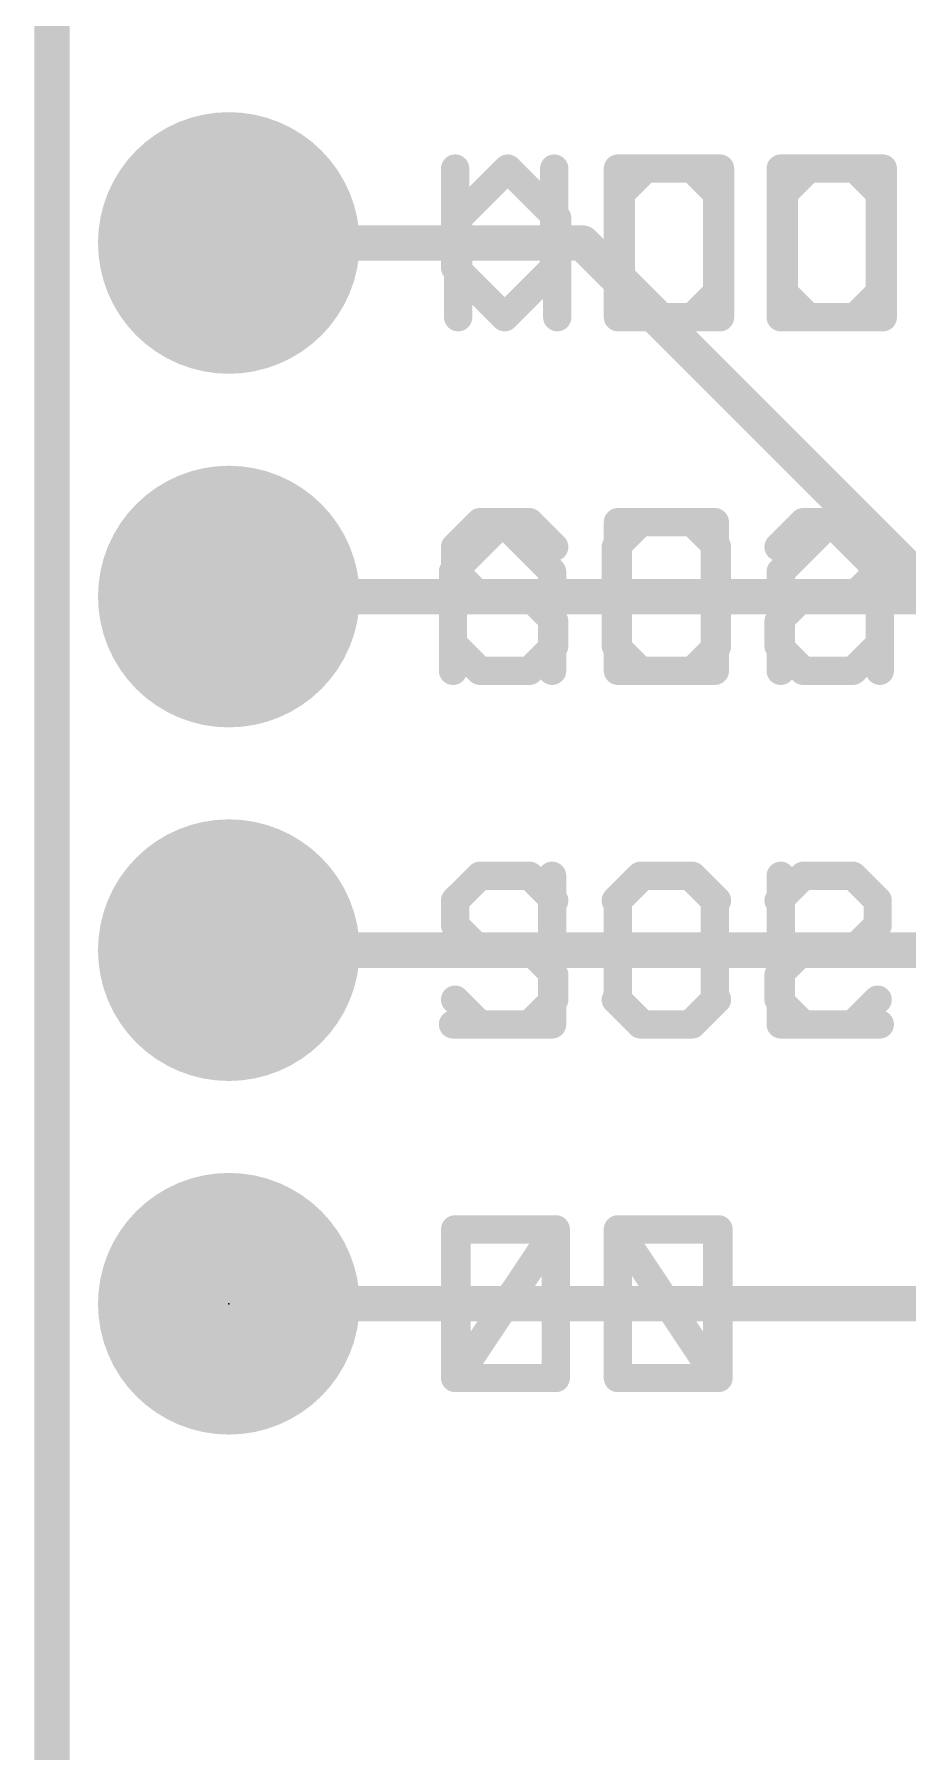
# Model space of a CAD drawing. Extents: x -37 to 70, y -9 to 26.
# Drawn here: x -0.13 to 6.15, y 4.4 to 16.74 of the extents above; entities that cross this region are included whole.
import ezdxf

# ---------------------------------------------------------------- set-up
doc = ezdxf.new("R2010")
doc.units = 0
for name, color, linetype in [('1', 12, 'CONTINUOUS'), ('16', 132, 'CONTINUOUS'), ('17', 110, 'CONTINUOUS'), ('20', 53, 'CONTINUOUS'), ('21', 41, 'CONTINUOUS'), ('22', 40, 'CONTINUOUS'), ('23', 53, 'CONTINUOUS'), ('51', 53, 'CONTINUOUS')]:
    doc.layers.add(name, color=color, linetype=linetype)

# ---------------------------------------------------------------- blocks, each defined once
blk = doc.blocks.new('RECT')
blk.add_solid([(-0.5, -0.5), (0.5, -0.5), (-0.5, 0.5), (0.5, 0.5)])
blk = doc.blocks.new('ROUNDP')
at = {"const_width": 0.5}
blk.add_lwpolyline([(0, -0.25, 1), (0, 0.25, 1), (0, -0.25)], format="xyb", dxfattribs=at)

msp = doc.modelspace()

# ---------------------------------------------------------------- linework, layer by layer
at = {"layer": '1', "const_width": 0.254}
for points in [[(0, 0), (0, 25.4)], [(3.81, 15.24), (1.27, 15.24)], [(6.35, 12.7), (3.81, 15.24)], [(9.31, 10.16), (1.27, 10.16)]]:
    msp.add_lwpolyline(points, dxfattribs=at)
at = {"layer": '1', "const_width": 0.127}
for points in [[(1.27, 15.3035, 1), (1.27, 15.1765)], [(3.8549, 15.2849, 1), (3.7651, 15.1951)], [(3.81, 15.1765, 1), (3.81, 15.3035)], [(1.27, 10.2235, 1), (1.27, 10.0965)]]:
    msp.add_lwpolyline(points, format="xyb", dxfattribs=at)
at = {"layer": '16', "const_width": 0.254}
for points in [[(0, 0), (0, 25.4)], [(1.27, 12.7), (8.001, 12.7)], [(1.27, 7.62), (12.7, 7.62)]]:
    msp.add_lwpolyline(points, dxfattribs=at)
at = {"layer": '16', "const_width": 0.127}
for points in [[(1.27, 12.7635, 1), (1.27, 12.6365)], [(1.27, 7.6835, 1), (1.27, 7.5565)]]:
    msp.add_lwpolyline(points, format="xyb", dxfattribs=at)
at = {"layer": '20', "const_width": 0.2032}
msp.add_lwpolyline([(0, 0), (0, 25.4)], dxfattribs=at)
at = {"layer": '21', "const_width": 0.2032}
for points in [[(2.8956, 15.7743), (2.8956, 15.0625)], [(3.6074, 15.0625), (3.6074, 15.7743)], [(4.065, 15.7743), (4.065, 14.7066)], [(4.5989, 15.7743), (4.065, 15.7743)], [(4.7768, 15.5964), (4.5989, 15.7743)], [(5.2344, 15.7743), (5.2344, 14.7066)], [(5.7683, 15.7743), (5.2344, 15.7743)], [(5.9462, 15.5964), (5.7683, 15.7743)], [(4.7768, 14.8846), (4.7768, 15.5964)], [(5.9462, 14.8846), (5.9462, 15.5964)], [(2.8956, 15.0625), (3.2515, 14.7066)], [(3.2515, 14.7066), (3.6074, 15.0625)], [(4.5989, 14.7066), (4.7768, 14.8846)], [(5.7683, 14.7066), (5.9462, 14.8846)], [(4.065, 14.7066), (4.5989, 14.7066)], [(5.2344, 14.7066), (5.7683, 14.7066)], [(3.0736, 13.2343), (2.8956, 13.0564)], [(3.4295, 13.2343), (3.0736, 13.2343)], [(3.6074, 13.0564), (3.4295, 13.2343)], [(4.065, 13.2343), (4.065, 12.1666)], [(4.5989, 13.2343), (4.065, 13.2343)], [(4.7768, 13.0564), (4.5989, 13.2343)], [(5.2344, 12.8784), (5.5903, 13.2343)], [(5.5903, 13.2343), (5.9462, 12.8784)], [(2.8956, 13.0564), (2.8956, 12.8784)], [(4.7768, 12.3445), (4.7768, 13.0564)], [(2.8956, 12.8784), (3.0736, 12.7005)], [(5.2344, 12.1666), (5.2344, 12.8784)], [(5.9462, 12.8784), (5.9462, 12.1666)], [(3.0736, 12.7005), (3.4295, 12.7005)], [(3.4295, 12.7005), (3.6074, 12.5225)], [(5.2344, 12.7005), (5.9462, 12.7005)], [(3.6074, 12.5225), (3.6074, 12.3445)], [(3.0736, 12.1666), (2.8956, 12.3445)], [(3.6074, 12.3445), (3.4295, 12.1666)], [(4.5989, 12.1666), (4.7768, 12.3445)], [(3.4295, 12.1666), (3.0736, 12.1666)], [(4.065, 12.1666), (4.5989, 12.1666)], [(3.0736, 10.6943), (2.8956, 10.5164)], [(3.4295, 10.6943), (3.0736, 10.6943)], [(3.6074, 10.5164), (3.4295, 10.6943)], [(4.2429, 10.6943), (4.065, 10.5164)], [(4.5989, 10.6943), (4.2429, 10.6943)], [(4.7768, 10.5164), (4.5989, 10.6943)], [(5.2344, 10.6943), (5.2344, 9.6266)], [(2.8956, 10.5164), (2.8956, 10.3384)], [(4.065, 10.5164), (4.065, 9.8046)], [(2.8956, 10.3384), (3.0736, 10.1605)], [(3.0736, 10.1605), (3.4295, 10.1605)], [(3.4295, 10.1605), (3.6074, 9.9825)], [(3.6074, 9.9825), (3.6074, 9.8046)], [(3.0736, 9.6266), (2.8956, 9.8046)], [(3.6074, 9.8046), (3.4295, 9.6266)], [(4.065, 9.8046), (4.2429, 9.6266)], [(4.5989, 9.6266), (4.7768, 9.8046)], [(3.4295, 9.6266), (3.0736, 9.6266)], [(4.2429, 9.6266), (4.5989, 9.6266)], [(5.2344, 9.6266), (5.9462, 9.6266)], [(3.6074, 8.1543), (2.8956, 8.1543)], [(2.8956, 8.1543), (2.8956, 7.0866)], [(4.065, 7.0866), (4.065, 8.1543)], [(4.065, 8.1543), (4.7768, 7.0866)], [(4.7768, 7.0866), (4.7768, 8.1543)], [(2.8956, 7.6205), (3.2515, 7.6205)], [(2.8956, 7.0866), (3.6074, 7.0866)]]:
    msp.add_lwpolyline(points, dxfattribs=at)
at = {"layer": '21', "const_width": 0.1016}
for points in [[(2.9464, 15.7743, 1), (2.8448, 15.7743)], [(3.6582, 15.7743, 1), (3.5566, 15.7743)], [(4.1158, 15.7743, 1), (4.0142, 15.7743)], [(4.065, 15.8251, 1), (4.065, 15.7235)], [(4.6348, 15.8102, 1), (4.5629, 15.7384)], [(4.5989, 15.7235, 1), (4.5989, 15.8251)], [(5.2852, 15.7743, 1), (5.1836, 15.7743)], [(5.2344, 15.8251, 1), (5.2344, 15.7235)], [(5.8042, 15.8102, 1), (5.7323, 15.7384)], [(5.7683, 15.7235, 1), (5.7683, 15.8251)], [(4.8276, 15.5964, 1), (4.726, 15.5964)], [(4.7409, 15.5604, 1), (4.8127, 15.6323)], [(5.997, 15.5964, 1), (5.8954, 15.5964)], [(5.9103, 15.5604, 1), (5.9821, 15.6323)], [(2.9315, 15.0984, 1), (2.8597, 15.0266)], [(2.8448, 15.0625, 1), (2.9464, 15.0625)], [(3.5566, 15.0625, 1), (3.6582, 15.0625)], [(3.6433, 15.0266, 1), (3.5715, 15.0984)], [(4.726, 14.8846, 1), (4.8276, 14.8846)], [(4.8127, 14.8486, 1), (4.7409, 14.9205)], [(5.8954, 14.8846, 1), (5.997, 14.8846)], [(5.9821, 14.8486, 1), (5.9103, 14.9205)], [(4.065, 14.7574, 1), (4.065, 14.6558)], [(4.5989, 14.6558, 1), (4.5989, 14.7574)], [(5.2344, 14.7574, 1), (5.2344, 14.6558)], [(5.7683, 14.6558, 1), (5.7683, 14.7574)], [(3.2156, 14.7425, 1), (3.2874, 14.6707)], [(3.2156, 14.6707, 1), (3.2874, 14.7425)], [(4.0142, 14.7066, 1), (4.1158, 14.7066)], [(4.5629, 14.7425, 1), (4.6348, 14.6707)], [(5.1836, 14.7066, 1), (5.2852, 14.7066)], [(5.7323, 14.7425, 1), (5.8042, 14.6707)], [(3.0736, 13.2851, 1), (3.0736, 13.1835)], [(3.1095, 13.1984, 1), (3.0376, 13.2702)], [(3.4654, 13.2702, 1), (3.3935, 13.1984)], [(3.4295, 13.1835, 1), (3.4295, 13.2851)], [(4.1158, 13.2343, 1), (4.0142, 13.2343)], [(4.065, 13.2851, 1), (4.065, 13.1835)], [(4.6348, 13.2702, 1), (4.5629, 13.1984)], [(4.5989, 13.1835, 1), (4.5989, 13.2851)], [(5.6262, 13.2702, 1), (5.5544, 13.1984)], [(5.6262, 13.1984, 1), (5.5544, 13.2702)], [(2.9464, 13.0564, 1), (2.8448, 13.0564)], [(2.8597, 13.0923, 1), (2.9315, 13.0204)], [(3.5715, 13.0204, 1), (3.6433, 13.0923)], [(4.8276, 13.0564, 1), (4.726, 13.0564)], [(4.7409, 13.0204, 1), (4.8127, 13.0923)], [(2.9315, 12.9143, 1), (2.8597, 12.8425)], [(5.2852, 12.8784, 1), (5.1836, 12.8784)], [(5.1985, 12.9143, 1), (5.2703, 12.8425)], [(5.997, 12.8784, 1), (5.8954, 12.8784)], [(5.9103, 12.8425, 1), (5.9821, 12.9143)], [(2.8448, 12.8784, 1), (2.9464, 12.8784)], [(3.0736, 12.7513, 1), (3.0736, 12.6497)], [(3.0376, 12.6645, 1), (3.1095, 12.7364)], [(3.4654, 12.7364, 1), (3.3935, 12.6645)], [(3.4295, 12.6497, 1), (3.4295, 12.7513)], [(5.2344, 12.7513, 1), (5.2344, 12.6497)], [(5.9462, 12.6497, 1), (5.9462, 12.7513)], [(3.6582, 12.5225, 1), (3.5566, 12.5225)], [(3.5715, 12.4866, 1), (3.6433, 12.5584)], [(2.9315, 12.3805, 1), (2.8597, 12.3086)], [(3.5566, 12.3445, 1), (3.6582, 12.3445)], [(3.6433, 12.3086, 1), (3.5715, 12.3805)], [(4.726, 12.3445, 1), (4.8276, 12.3445)], [(4.8127, 12.3086, 1), (4.7409, 12.3805)], [(3.0736, 12.2174, 1), (3.0736, 12.1158)], [(3.0376, 12.1307, 1), (3.1095, 12.2025)], [(3.3935, 12.2025, 1), (3.4654, 12.1307)], [(3.4295, 12.1158, 1), (3.4295, 12.2174)], [(4.065, 12.2174, 1), (4.065, 12.1158)], [(4.0142, 12.1666, 1), (4.1158, 12.1666)], [(4.5629, 12.2025, 1), (4.6348, 12.1307)], [(4.5989, 12.1158, 1), (4.5989, 12.2174)], [(5.1836, 12.1666, 1), (5.2852, 12.1666)], [(5.8954, 12.1666, 1), (5.997, 12.1666)], [(3.0736, 10.7451, 1), (3.0736, 10.6435)], [(3.1095, 10.6584, 1), (3.0376, 10.7302)], [(3.4654, 10.7302, 1), (3.3935, 10.6584)], [(3.4295, 10.6435, 1), (3.4295, 10.7451)], [(4.2429, 10.7451, 1), (4.2429, 10.6435)], [(4.2789, 10.6584, 1), (4.207, 10.7302)], [(4.6348, 10.7302, 1), (4.5629, 10.6584)], [(4.5989, 10.6435, 1), (4.5989, 10.7451)], [(5.2852, 10.6943, 1), (5.1836, 10.6943)], [(2.9464, 10.5164, 1), (2.8448, 10.5164)], [(4.1158, 10.5164, 1), (4.0142, 10.5164)], [(2.8597, 10.5523, 1), (2.9315, 10.4804)], [(3.5715, 10.4804, 1), (3.6433, 10.5523)], [(4.0291, 10.5523, 1), (4.1009, 10.4804)], [(4.7409, 10.4804, 1), (4.8127, 10.5523)], [(2.9315, 10.3743, 1), (2.8597, 10.3025)], [(2.8448, 10.3384, 1), (2.9464, 10.3384)], [(3.0736, 10.2113, 1), (3.0736, 10.1097)], [(3.0376, 10.1245, 1), (3.1095, 10.1964)], [(3.4654, 10.1964, 1), (3.3935, 10.1245)], [(3.4295, 10.1097, 1), (3.4295, 10.2113)], [(3.6582, 9.9825, 1), (3.5566, 9.9825)], [(3.5715, 9.9466, 1), (3.6433, 10.0184)], [(2.9315, 9.8405, 1), (2.8597, 9.7686)], [(3.6433, 9.7686, 1), (3.5715, 9.8405)], [(4.1009, 9.8405, 1), (4.0291, 9.7686)], [(4.8127, 9.7686, 1), (4.7409, 9.8405)], [(3.5566, 9.8046, 1), (3.6582, 9.8046)], [(4.0142, 9.8046, 1), (4.1158, 9.8046)], [(3.0736, 9.6774, 1), (3.0736, 9.5758)], [(3.0376, 9.5907, 1), (3.1095, 9.6625)], [(3.3935, 9.6625, 1), (3.4654, 9.5907)], [(3.4295, 9.5758, 1), (3.4295, 9.6774)], [(4.2429, 9.6774, 1), (4.2429, 9.5758)], [(4.207, 9.5907, 1), (4.2789, 9.6625)], [(4.5629, 9.6625, 1), (4.6348, 9.5907)], [(4.5989, 9.5758, 1), (4.5989, 9.6774)], [(5.2344, 9.6774, 1), (5.2344, 9.5758)], [(5.1836, 9.6266, 1), (5.2852, 9.6266)], [(5.9462, 9.5758, 1), (5.9462, 9.6774)], [(2.8956, 8.2051, 1), (2.8956, 8.1035)], [(2.9464, 8.1543, 1), (2.8448, 8.1543)], [(3.6074, 8.1035, 1), (3.6074, 8.2051)], [(4.1158, 8.1543, 1), (4.0142, 8.1543)], [(4.1073, 8.1825, 1), (4.0227, 8.1261)], [(4.8276, 8.1543, 1), (4.726, 8.1543)], [(2.8956, 7.6713, 1), (2.8956, 7.5697)], [(3.2515, 7.5697, 1), (3.2515, 7.6713)], [(2.8956, 7.1374, 1), (2.8956, 7.0358)], [(3.6074, 7.0358, 1), (3.6074, 7.1374)], [(4.7345, 7.0584, 1), (4.8191, 7.1148)], [(2.8448, 7.0866, 1), (2.9464, 7.0866)], [(4.0142, 7.0866, 1), (4.1158, 7.0866)], [(4.726, 7.0866, 1), (4.8276, 7.0866)]]:
    msp.add_lwpolyline(points, format="xyb", dxfattribs=at)
at = {"layer": '22', "const_width": 0.2032}
for points in [[(3.2733, 15.7743), (2.9174, 15.4184)], [(3.6292, 15.4184), (3.2733, 15.7743)], [(4.0868, 15.5964), (4.2648, 15.7743)], [(4.2648, 15.7743), (4.7986, 15.7743)], [(4.7986, 15.7743), (4.7986, 14.7066)], [(5.2562, 15.5964), (5.4341, 15.7743)], [(5.4341, 15.7743), (5.968, 15.7743)], [(5.968, 15.7743), (5.968, 14.7066)], [(4.0868, 14.8846), (4.0868, 15.5964)], [(5.2562, 14.8846), (5.2562, 15.5964)], [(2.9174, 15.4184), (2.9174, 14.7066)], [(3.6292, 14.7066), (3.6292, 15.4184)], [(3.6292, 15.2405), (2.9174, 15.2405)], [(4.2648, 14.7066), (4.0868, 14.8846)], [(5.4341, 14.7066), (5.2562, 14.8846)], [(4.7986, 14.7066), (4.2648, 14.7066)], [(5.968, 14.7066), (5.4341, 14.7066)], [(3.2362, 13.2343), (2.8803, 12.8784)], [(3.5921, 12.8784), (3.2362, 13.2343)], [(4.0497, 13.0564), (4.2276, 13.2343)], [(4.2276, 13.2343), (4.7615, 13.2343)], [(4.7615, 13.2343), (4.7615, 12.1666)], [(5.2191, 13.0564), (5.397, 13.2343)], [(5.397, 13.2343), (5.753, 13.2343)], [(5.753, 13.2343), (5.9309, 13.0564)], [(4.0497, 12.3445), (4.0497, 13.0564)], [(5.9309, 13.0564), (5.9309, 12.8784)], [(2.8803, 12.8784), (2.8803, 12.1666)], [(3.5921, 12.1666), (3.5921, 12.8784)], [(5.9309, 12.8784), (5.753, 12.7005)], [(3.5921, 12.7005), (2.8803, 12.7005)], [(5.397, 12.7005), (5.2191, 12.5225)], [(5.753, 12.7005), (5.397, 12.7005)], [(5.2191, 12.5225), (5.2191, 12.3445)], [(4.2276, 12.1666), (4.0497, 12.3445)], [(5.2191, 12.3445), (5.397, 12.1666)], [(5.753, 12.1666), (5.9309, 12.3445)], [(4.7615, 12.1666), (4.2276, 12.1666)], [(5.397, 12.1666), (5.753, 12.1666)], [(3.5921, 10.6943), (3.5921, 9.6266)], [(4.0497, 10.5164), (4.2276, 10.6943)], [(4.2276, 10.6943), (4.5836, 10.6943)], [(4.5836, 10.6943), (4.7615, 10.5164)], [(5.2191, 10.5164), (5.397, 10.6943)], [(5.397, 10.6943), (5.753, 10.6943)], [(5.753, 10.6943), (5.9309, 10.5164)], [(4.7615, 10.5164), (4.7615, 9.8046)], [(5.9309, 10.5164), (5.9309, 10.3384)], [(5.9309, 10.3384), (5.753, 10.1605)], [(5.397, 10.1605), (5.2191, 9.9825)], [(5.753, 10.1605), (5.397, 10.1605)], [(5.2191, 9.9825), (5.2191, 9.8046)], [(4.2276, 9.6266), (4.0497, 9.8046)], [(4.7615, 9.8046), (4.5836, 9.6266)], [(5.2191, 9.8046), (5.397, 9.6266)], [(5.753, 9.6266), (5.9309, 9.8046)], [(3.5921, 9.6266), (2.8803, 9.6266)], [(4.5836, 9.6266), (4.2276, 9.6266)], [(5.397, 9.6266), (5.753, 9.6266)], [(3.6185, 8.1543), (2.9067, 7.0866)], [(2.9067, 7.0866), (2.9067, 8.1543)], [(3.6185, 7.0866), (3.6185, 8.1543)], [(4.0761, 8.1543), (4.7879, 8.1543)], [(4.7879, 8.1543), (4.7879, 7.0866)], [(4.7879, 7.6205), (4.432, 7.6205)], [(4.7879, 7.0866), (4.0761, 7.0866)]]:
    msp.add_lwpolyline(points, dxfattribs=at)
at = {"layer": '22', "const_width": 0.1016}
for points in [[(3.3092, 15.8102, 1), (3.2374, 15.7384)], [(3.3092, 15.7384, 1), (3.2374, 15.8102)], [(4.2648, 15.8251, 1), (4.2648, 15.7235)], [(4.3007, 15.7384, 1), (4.2288, 15.8102)], [(4.8494, 15.7743, 1), (4.7478, 15.7743)], [(4.7986, 15.7235, 1), (4.7986, 15.8251)], [(5.4341, 15.8251, 1), (5.4341, 15.7235)], [(5.4701, 15.7384, 1), (5.3982, 15.8102)], [(6.0188, 15.7743, 1), (5.9172, 15.7743)], [(5.968, 15.7235, 1), (5.968, 15.8251)], [(4.1376, 15.5964, 1), (4.036, 15.5964)], [(4.0509, 15.6323, 1), (4.1227, 15.5604)], [(5.307, 15.5964, 1), (5.2054, 15.5964)], [(5.2203, 15.6323, 1), (5.2921, 15.5604)], [(2.9682, 15.4184, 1), (2.8666, 15.4184)], [(2.8815, 15.4543, 1), (2.9533, 15.3825)], [(3.68, 15.4184, 1), (3.5784, 15.4184)], [(3.5933, 15.3825, 1), (3.6651, 15.4543)], [(2.9174, 15.2913, 1), (2.9174, 15.1897)], [(3.6292, 15.1897, 1), (3.6292, 15.2913)], [(4.1227, 14.9205, 1), (4.0509, 14.8486)], [(4.036, 14.8846, 1), (4.1376, 14.8846)], [(5.2921, 14.9205, 1), (5.2203, 14.8486)], [(5.2054, 14.8846, 1), (5.307, 14.8846)], [(4.2648, 14.7574, 1), (4.2648, 14.6558)], [(4.7986, 14.6558, 1), (4.7986, 14.7574)], [(5.4341, 14.7574, 1), (5.4341, 14.6558)], [(5.968, 14.6558, 1), (5.968, 14.7574)], [(2.8666, 14.7066, 1), (2.9682, 14.7066)], [(3.5784, 14.7066, 1), (3.68, 14.7066)], [(4.2288, 14.6707, 1), (4.3007, 14.7425)], [(4.7478, 14.7066, 1), (4.8494, 14.7066)], [(5.3982, 14.6707, 1), (5.4701, 14.7425)], [(5.9172, 14.7066, 1), (6.0188, 14.7066)], [(3.2721, 13.2702, 1), (3.2003, 13.1984)], [(3.2721, 13.1984, 1), (3.2003, 13.2702)], [(4.2276, 13.2851, 1), (4.2276, 13.1835)], [(4.2636, 13.1984, 1), (4.1917, 13.2702)], [(4.8123, 13.2343, 1), (4.7107, 13.2343)], [(4.7615, 13.1835, 1), (4.7615, 13.2851)], [(5.397, 13.2851, 1), (5.397, 13.1835)], [(5.433, 13.1984, 1), (5.3611, 13.2702)], [(5.7889, 13.2702, 1), (5.717, 13.1984)], [(5.753, 13.1835, 1), (5.753, 13.2851)], [(4.1005, 13.0564, 1), (3.9989, 13.0564)], [(4.0138, 13.0923, 1), (4.0856, 13.0204)], [(5.1832, 13.0923, 1), (5.255, 13.0204)], [(5.9817, 13.0564, 1), (5.8801, 13.0564)], [(5.895, 13.0204, 1), (5.9668, 13.0923)], [(2.9311, 12.8784, 1), (2.8295, 12.8784)], [(2.8444, 12.9143, 1), (2.9162, 12.8425)], [(3.6429, 12.8784, 1), (3.5413, 12.8784)], [(3.5562, 12.8425, 1), (3.628, 12.9143)], [(5.9668, 12.8425, 1), (5.895, 12.9143)], [(5.8801, 12.8784, 1), (5.9817, 12.8784)], [(2.8803, 12.7513, 1), (2.8803, 12.6497)], [(3.5921, 12.6497, 1), (3.5921, 12.7513)], [(5.397, 12.7513, 1), (5.397, 12.6497)], [(5.433, 12.6645, 1), (5.3611, 12.7364)], [(5.717, 12.7364, 1), (5.7889, 12.6645)], [(5.753, 12.6497, 1), (5.753, 12.7513)], [(5.2699, 12.5225, 1), (5.1683, 12.5225)], [(5.1832, 12.5584, 1), (5.255, 12.4866)], [(4.0856, 12.3805, 1), (4.0138, 12.3086)], [(3.9989, 12.3445, 1), (4.1005, 12.3445)], [(5.255, 12.3805, 1), (5.1832, 12.3086)], [(5.1683, 12.3445, 1), (5.2699, 12.3445)], [(5.9668, 12.3086, 1), (5.895, 12.3805)], [(2.8295, 12.1666, 1), (2.9311, 12.1666)], [(3.5413, 12.1666, 1), (3.6429, 12.1666)], [(4.2276, 12.2174, 1), (4.2276, 12.1158)], [(4.1917, 12.1307, 1), (4.2636, 12.2025)], [(4.7107, 12.1666, 1), (4.8123, 12.1666)], [(4.7615, 12.1158, 1), (4.7615, 12.2174)], [(5.397, 12.2174, 1), (5.397, 12.1158)], [(5.3611, 12.1307, 1), (5.433, 12.2025)], [(5.717, 12.2025, 1), (5.7889, 12.1307)], [(5.753, 12.1158, 1), (5.753, 12.2174)], [(3.6429, 10.6943, 1), (3.5413, 10.6943)], [(4.2276, 10.7451, 1), (4.2276, 10.6435)], [(4.2636, 10.6584, 1), (4.1917, 10.7302)], [(4.6195, 10.7302, 1), (4.5476, 10.6584)], [(4.5836, 10.6435, 1), (4.5836, 10.7451)], [(5.397, 10.7451, 1), (5.397, 10.6435)], [(5.433, 10.6584, 1), (5.3611, 10.7302)], [(5.7889, 10.7302, 1), (5.717, 10.6584)], [(5.753, 10.6435, 1), (5.753, 10.7451)], [(4.8123, 10.5164, 1), (4.7107, 10.5164)], [(5.9817, 10.5164, 1), (5.8801, 10.5164)], [(4.0138, 10.5523, 1), (4.0856, 10.4804)], [(4.7256, 10.4804, 1), (4.7974, 10.5523)], [(5.1832, 10.5523, 1), (5.255, 10.4804)], [(5.895, 10.4804, 1), (5.9668, 10.5523)], [(5.8801, 10.3384, 1), (5.9817, 10.3384)], [(5.9668, 10.3025, 1), (5.895, 10.3743)], [(5.397, 10.2113, 1), (5.397, 10.1097)], [(5.433, 10.1245, 1), (5.3611, 10.1964)], [(5.717, 10.1964, 1), (5.7889, 10.1245)], [(5.753, 10.1097, 1), (5.753, 10.2113)], [(5.2699, 9.9825, 1), (5.1683, 9.9825)], [(5.1832, 10.0184, 1), (5.255, 9.9466)], [(4.0856, 9.8405, 1), (4.0138, 9.7686)], [(4.7974, 9.7686, 1), (4.7256, 9.8405)], [(5.255, 9.8405, 1), (5.1832, 9.7686)], [(5.9668, 9.7686, 1), (5.895, 9.8405)], [(4.7107, 9.8046, 1), (4.8123, 9.8046)], [(5.1683, 9.8046, 1), (5.2699, 9.8046)], [(2.8803, 9.6774, 1), (2.8803, 9.5758)], [(3.5413, 9.6266, 1), (3.6429, 9.6266)], [(3.5921, 9.5758, 1), (3.5921, 9.6774)], [(4.2276, 9.6774, 1), (4.2276, 9.5758)], [(4.1917, 9.5907, 1), (4.2636, 9.6625)], [(4.5476, 9.6625, 1), (4.6195, 9.5907)], [(4.5836, 9.5758, 1), (4.5836, 9.6774)], [(5.397, 9.6774, 1), (5.397, 9.5758)], [(5.3611, 9.5907, 1), (5.433, 9.6625)], [(5.717, 9.6625, 1), (5.7889, 9.5907)], [(5.753, 9.5758, 1), (5.753, 9.6774)], [(2.9575, 8.1543, 1), (2.8559, 8.1543)], [(3.6693, 8.1543, 1), (3.5677, 8.1543)], [(3.6608, 8.1261, 1), (3.5762, 8.1825)], [(4.0761, 8.2051, 1), (4.0761, 8.1035)], [(4.8387, 8.1543, 1), (4.7371, 8.1543)], [(4.7879, 8.1035, 1), (4.7879, 8.2051)], [(4.432, 7.6713, 1), (4.432, 7.5697)], [(4.7879, 7.5697, 1), (4.7879, 7.6713)], [(2.8644, 7.1148, 1), (2.949, 7.0584)], [(4.0761, 7.1374, 1), (4.0761, 7.0358)], [(4.7879, 7.0358, 1), (4.7879, 7.1374)], [(2.8559, 7.0866, 1), (2.9575, 7.0866)], [(3.5677, 7.0866, 1), (3.6693, 7.0866)], [(4.7371, 7.0866, 1), (4.8387, 7.0866)]]:
    msp.add_lwpolyline(points, format="xyb", dxfattribs=at)
at = {"layer": '23'}
msp.add_point((1.27, 7.62), dxfattribs=at)

# ---------------------------------------------------------------- block references
at = {"layer": '17', "xscale": 1.8796, "yscale": 1.8796}
for p in [(1.27, 15.24), (1.27, 15.24), (1.27, 12.7), (1.27, 12.7), (1.27, 10.16), (1.27, 10.16)]:
    msp.add_blockref('ROUNDP', p, dxfattribs=at)
at = {"layer": '17', "xscale": 1.8796, "yscale": 1.8796, "rotation": 90}
msp.add_blockref('ROUNDP', (1.27, 7.62), dxfattribs=at)
msp.add_blockref('ROUNDP', (1.27, 7.62), dxfattribs=at)
at = {"layer": '51', "xscale": 0.508, "yscale": 0.508, "rotation": 270}
for p in [(1.27, 15.24), (1.27, 12.7), (1.27, 10.16)]:
    msp.add_blockref('RECT', p, dxfattribs=at)
at = {"layer": '51', "xscale": 0.508, "yscale": 0.508}
msp.add_blockref('RECT', (1.27, 7.62), dxfattribs=at)

doc.saveas('drawing.dxf')
